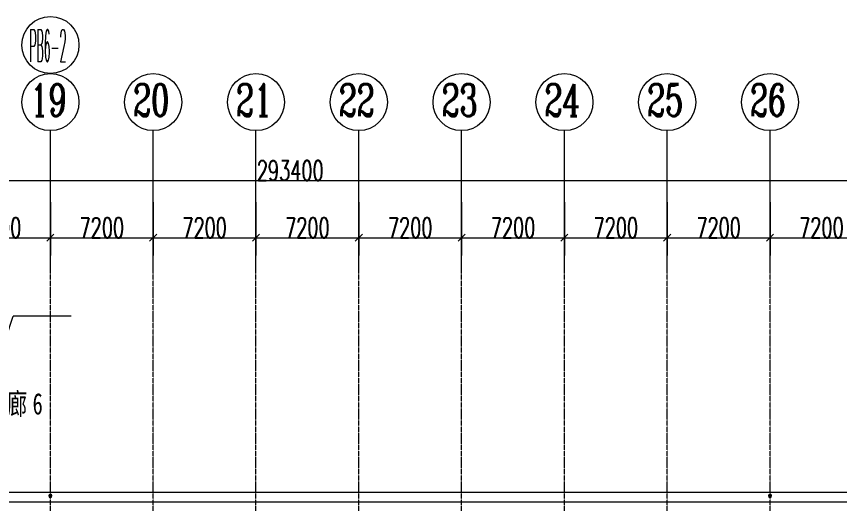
# Model space of a CAD drawing. Header units: millimetres. Extents: x -30000 to 430621, y -31706 to 192400.
# Drawn here: x 127225 to 184869, y 158275 to 192400 of the extents above; entities that cross this region are included whole.
import ezdxf

# ---------------------------------------------------------------- set-up
doc = ezdxf.new("R2010")
doc.units = ezdxf.units.MM
doc.linetypes.add('轴网线', pattern=[22.04, 18.38, -1.83, 0, -1.83])
doc.layers.get('0').update_dxf_attribs({"color": 8})
doc.layers.get('Defpoints').update_dxf_attribs({"color": 8})
for name, color, linetype, lineweight in [('A-ANNO-DIMS', 8, 'Continuous', 9), ('A-ANNO-NOTE', 8, 'Continuous', 5), ('A-DETL-GENF', 8, 'Continuous', 18), ('A-WALL-FNSH', 8, 'Continuous', 9), ('G-ANNO-TEXT', 8, 'Continuous', 9), ('P-PIPE', 8, 'Continuous', 5), ('S-GRID', 8, 'Continuous', 9), ('S-GRID-IDEN', 8, 'Continuous', 9)]:
    doc.layers.add(name, color=color, linetype=linetype, lineweight=lineweight)
doc.styles.add('RomanC_1', font='romanc__.ttf', dxfattribs={"width": 0.65, "height": 2250})
doc.styles.add('RomanC_2', font='romanc__.ttf', dxfattribs={"width": 0.25, "height": 2250})
doc.styles.add('RomanD_4', font='romand__.ttf', dxfattribs={"width": 0.65, "height": 1400})
doc.styles.add('仿宋_2', font='simfang.ttf', dxfattribs={"width": 0.7, "height": 1500})
doc.dimstyles.new('第一_二道尺寸线', dxfattribs={"dimscale": 304.8, "dimtxt": 1405.004626, "dimasz": 1.64042, "dimexe": 4.10105, "dimexo": 0.0625, "dimgap": 0, "dimtad": 1, "dimdec": 0, "dimzin": 0, "dimdsep": 46, "dimtxsty": 'RomanD_4', "dimblk1": 'OBLIQUE', "dimblk2": 'OBLIQUE', "dimsah": 1, "dimcen": 0.09, "dimazin": 0, "dimtfac": 1, "dimtdec": 4, "dimtix": 1, "dimtmove": 0, "dimatfit": 3, "dimfxl": 8.2021, "dimfxlon": 1, "dimtvp": 1, "dimtolj": 1, "dimtzin": 0, "dimlwd": 18, "dimlwe": 18, "dimarcsym": 2})

# ---------------------------------------------------------------- blocks, each defined once
blk = doc.blocks.new('X-AR-F3-00-W-002_HLP2_rvt-1-LAY-4F-1_500-A')
at = {"layer": 'P-PIPE', "color": 96, "true_color": 0x007f00}
for centre, start, end in [((129600, 158811), 0, 180), ((129600, 158811), 180, 0), ((180000, 158811), 0, 180), ((180000, 158811), 180, 0)]:
    blk.add_arc(centre, 110, start, end, dxfattribs=at)
blk = doc.blocks.new('剖切号 - 剖切号-930164-LAY-4F-1_500-A')
at = {"layer": 'A-DETL-GENF', "color": 91, "lineweight": 5, "true_color": 0x77ff77}
for p, q in [((0, 5050), (0, 1000)), ((1500, 500), (0, 1000)), ((1500, 500), (-1500, -500)), ((-1500, -500), (0, -1000)), ((0, -1000), (0, -5050))]:
    blk.add_line(p, q, dxfattribs=at)
blk = doc.blocks.new('X-AR-F3-00-W-003_HLP2_rvt-1-LAY-4F-1_500-A')
at = {"color": 91, "lineweight": 5, "true_color": 0x77ff77, "rotation": 269.9999999999998}
blk.add_blockref('剖切号 - 剖切号-930164-LAY-4F-1_500-A', (126000, 171400), dxfattribs=at)
at = {"layer": 'G-ANNO-TEXT', "color": 8, "lineweight": 15, "true_color": 0x777777, "char_height": 1500, "attachment_point": 1, "style": '仿宋_2'}
for s, insert, width in [('管廊', (125112, 166014), 3928.27), ('\\f仿宋|b0|i0|c134|p49|;\\W.7;6', (128353, 166014), 982.07)]:
    blk.add_mtext(s, dxfattribs=dict(at, insert=insert, width=width))
blk = doc.blocks.new('轴网 - 宽度系数 0_65-670068-LAY-4F-1_500-A')
at = {"layer": 'S-GRID-IDEN'}
blk.add_circle((0, 0), 4, dxfattribs=at)
blk = doc.blocks.new('_Oblique')
at = {"color": 0, "linetype": 'ByBlock', "lineweight": -2}
blk.add_line((-0.5, -0.5), (0.5, 0.5), dxfattribs=at)
blk = doc.blocks.new('DIMBLOCK49-LAY-4F-1_500-A')
at = {"layer": 'A-ANNO-DIMS', "color": 0, "lineweight": 18, "transparency": 16777216}
for p, q in [((122400, 179380.95), (122400, 175650)), ((129600, 179380.95), (129600, 175650)), ((122400, 176900), (129600, 176900))]:
    blk.add_line(p, q, dxfattribs=at)
at = {"layer": 'Defpoints', "color": 0, "transparency": 16777216}
for p in [(122400, 179400), (129600, 179400), (129600, 176900)]:
    blk.add_point(p, dxfattribs=at)
at = {"layer": 'A-ANNO-DIMS', "color": 0, "lineweight": 18, "transparency": 16777216, "xscale": 500.0000000000001, "yscale": 500.0000000000001, "zscale": 500.0000000000001, "rotation": 180}
blk.add_blockref('_Oblique', (122400, 176900), dxfattribs=at)
at = {"layer": 'A-ANNO-DIMS', "color": 0, "lineweight": 18, "transparency": 16777216, "xscale": 500.0000000000001, "yscale": 500.0000000000001, "zscale": 500.0000000000001}
blk.add_blockref('_Oblique', (129600, 176900), dxfattribs=at)
at = {"layer": 'A-ANNO-DIMS', "color": 0, "lineweight": 18, "transparency": 16777216, "insert": (126000, 177600), "char_height": 1400, "width": 3890.782, "attachment_point": 5, "style": 'RomanD_4'}
blk.add_mtext('\\A1;7200', dxfattribs=at)
blk = doc.blocks.new('DIMBLOCK50-LAY-4F-1_500-A')
at = {"layer": 'A-ANNO-DIMS', "color": 0, "lineweight": 18, "transparency": 16777216}
for p, q in [((129600, 179380.95), (129600, 175650)), ((136800, 179380.95), (136800, 175650)), ((129600, 176900), (136800, 176900))]:
    blk.add_line(p, q, dxfattribs=at)
at = {"layer": 'Defpoints', "color": 0, "transparency": 16777216}
for p in [(129600, 179400), (136800, 179400), (136800, 176900)]:
    blk.add_point(p, dxfattribs=at)
at = {"layer": 'A-ANNO-DIMS', "color": 0, "lineweight": 18, "transparency": 16777216, "xscale": 500.0000000000001, "yscale": 500.0000000000001, "zscale": 500.0000000000001, "rotation": 180}
blk.add_blockref('_Oblique', (129600, 176900), dxfattribs=at)
at = {"layer": 'A-ANNO-DIMS', "color": 0, "lineweight": 18, "transparency": 16777216, "xscale": 500.0000000000001, "yscale": 500.0000000000001, "zscale": 500.0000000000001}
blk.add_blockref('_Oblique', (136800, 176900), dxfattribs=at)
at = {"layer": 'A-ANNO-DIMS', "color": 0, "lineweight": 18, "transparency": 16777216, "insert": (133200, 177600), "char_height": 1400, "width": 3890.782, "attachment_point": 5, "style": 'RomanD_4'}
blk.add_mtext('\\A1;7200', dxfattribs=at)
blk = doc.blocks.new('DIMBLOCK51-LAY-4F-1_500-A')
at = {"layer": 'A-ANNO-DIMS', "color": 0, "lineweight": 18, "transparency": 16777216}
for p, q in [((136800, 179380.95), (136800, 175650)), ((144000, 179380.95), (144000, 175650)), ((136800, 176900), (144000, 176900))]:
    blk.add_line(p, q, dxfattribs=at)
at = {"layer": 'Defpoints', "color": 0, "transparency": 16777216}
for p in [(136800, 179400), (144000, 179400), (144000, 176900)]:
    blk.add_point(p, dxfattribs=at)
at = {"layer": 'A-ANNO-DIMS', "color": 0, "lineweight": 18, "transparency": 16777216, "xscale": 500.0000000000001, "yscale": 500.0000000000001, "zscale": 500.0000000000001, "rotation": 180}
blk.add_blockref('_Oblique', (136800, 176900), dxfattribs=at)
at = {"layer": 'A-ANNO-DIMS', "color": 0, "lineweight": 18, "transparency": 16777216, "xscale": 500.0000000000001, "yscale": 500.0000000000001, "zscale": 500.0000000000001}
blk.add_blockref('_Oblique', (144000, 176900), dxfattribs=at)
at = {"layer": 'A-ANNO-DIMS', "color": 0, "lineweight": 18, "transparency": 16777216, "insert": (140400, 177600), "char_height": 1400, "width": 3890.782, "attachment_point": 5, "style": 'RomanD_4'}
blk.add_mtext('\\A1;7200', dxfattribs=at)
blk = doc.blocks.new('DIMBLOCK52-LAY-4F-1_500-A')
at = {"layer": 'A-ANNO-DIMS', "color": 0, "lineweight": 18, "transparency": 16777216}
for p, q in [((144000, 179380.95), (144000, 175650)), ((151200, 179380.95), (151200, 175650)), ((144000, 176900), (151200, 176900))]:
    blk.add_line(p, q, dxfattribs=at)
at = {"layer": 'Defpoints', "color": 0, "transparency": 16777216}
for p in [(144000, 179400), (151200, 179400), (151200, 176900)]:
    blk.add_point(p, dxfattribs=at)
at = {"layer": 'A-ANNO-DIMS', "color": 0, "lineweight": 18, "transparency": 16777216, "xscale": 500.0000000000001, "yscale": 500.0000000000001, "zscale": 500.0000000000001, "rotation": 180}
blk.add_blockref('_Oblique', (144000, 176900), dxfattribs=at)
at = {"layer": 'A-ANNO-DIMS', "color": 0, "lineweight": 18, "transparency": 16777216, "xscale": 500.0000000000001, "yscale": 500.0000000000001, "zscale": 500.0000000000001}
blk.add_blockref('_Oblique', (151200, 176900), dxfattribs=at)
at = {"layer": 'A-ANNO-DIMS', "color": 0, "lineweight": 18, "transparency": 16777216, "insert": (147600, 177600), "char_height": 1400, "width": 3890.782, "attachment_point": 5, "style": 'RomanD_4'}
blk.add_mtext('\\A1;7200', dxfattribs=at)
blk = doc.blocks.new('DIMBLOCK53-LAY-4F-1_500-A')
at = {"layer": 'A-ANNO-DIMS', "color": 0, "lineweight": 18, "transparency": 16777216}
for p, q in [((151200, 179380.95), (151200, 175650)), ((158400, 179380.95), (158400, 175650)), ((151200, 176900), (158400, 176900))]:
    blk.add_line(p, q, dxfattribs=at)
at = {"layer": 'Defpoints', "color": 0, "transparency": 16777216}
for p in [(151200, 179400), (158400, 179400), (158400, 176900)]:
    blk.add_point(p, dxfattribs=at)
at = {"layer": 'A-ANNO-DIMS', "color": 0, "lineweight": 18, "transparency": 16777216, "xscale": 500.0000000000001, "yscale": 500.0000000000001, "zscale": 500.0000000000001, "rotation": 180}
blk.add_blockref('_Oblique', (151200, 176900), dxfattribs=at)
at = {"layer": 'A-ANNO-DIMS', "color": 0, "lineweight": 18, "transparency": 16777216, "xscale": 500.0000000000001, "yscale": 500.0000000000001, "zscale": 500.0000000000001}
blk.add_blockref('_Oblique', (158400, 176900), dxfattribs=at)
at = {"layer": 'A-ANNO-DIMS', "color": 0, "lineweight": 18, "transparency": 16777216, "insert": (154800, 177600), "char_height": 1400, "width": 3890.782, "attachment_point": 5, "style": 'RomanD_4'}
blk.add_mtext('\\A1;7200', dxfattribs=at)
blk = doc.blocks.new('DIMBLOCK54-LAY-4F-1_500-A')
at = {"layer": 'A-ANNO-DIMS', "color": 0, "lineweight": 18, "transparency": 16777216}
for p, q in [((158400, 179380.95), (158400, 175650)), ((165600, 179380.95), (165600, 175650)), ((158400, 176900), (165600, 176900))]:
    blk.add_line(p, q, dxfattribs=at)
at = {"layer": 'Defpoints', "color": 0, "transparency": 16777216}
for p in [(158400, 179400), (165600, 179400), (165600, 176900)]:
    blk.add_point(p, dxfattribs=at)
at = {"layer": 'A-ANNO-DIMS', "color": 0, "lineweight": 18, "transparency": 16777216, "xscale": 500.0000000000001, "yscale": 500.0000000000001, "zscale": 500.0000000000001, "rotation": 180}
blk.add_blockref('_Oblique', (158400, 176900), dxfattribs=at)
at = {"layer": 'A-ANNO-DIMS', "color": 0, "lineweight": 18, "transparency": 16777216, "xscale": 500.0000000000001, "yscale": 500.0000000000001, "zscale": 500.0000000000001}
blk.add_blockref('_Oblique', (165600, 176900), dxfattribs=at)
at = {"layer": 'A-ANNO-DIMS', "color": 0, "lineweight": 18, "transparency": 16777216, "insert": (162000, 177600), "char_height": 1400, "width": 3890.782, "attachment_point": 5, "style": 'RomanD_4'}
blk.add_mtext('\\A1;7200', dxfattribs=at)
blk = doc.blocks.new('DIMBLOCK55-LAY-4F-1_500-A')
at = {"layer": 'A-ANNO-DIMS', "color": 0, "lineweight": 18, "transparency": 16777216}
for p, q in [((165600, 179380.95), (165600, 175650)), ((172800, 179380.95), (172800, 175650)), ((165600, 176900), (172800, 176900))]:
    blk.add_line(p, q, dxfattribs=at)
at = {"layer": 'Defpoints', "color": 0, "transparency": 16777216}
for p in [(165600, 179400), (172800, 179400), (172800, 176900)]:
    blk.add_point(p, dxfattribs=at)
at = {"layer": 'A-ANNO-DIMS', "color": 0, "lineweight": 18, "transparency": 16777216, "xscale": 500.0000000000001, "yscale": 500.0000000000001, "zscale": 500.0000000000001, "rotation": 180}
blk.add_blockref('_Oblique', (165600, 176900), dxfattribs=at)
at = {"layer": 'A-ANNO-DIMS', "color": 0, "lineweight": 18, "transparency": 16777216, "xscale": 500.0000000000001, "yscale": 500.0000000000001, "zscale": 500.0000000000001}
blk.add_blockref('_Oblique', (172800, 176900), dxfattribs=at)
at = {"layer": 'A-ANNO-DIMS', "color": 0, "lineweight": 18, "transparency": 16777216, "insert": (169200, 177600), "char_height": 1400, "width": 3890.782, "attachment_point": 5, "style": 'RomanD_4'}
blk.add_mtext('\\A1;7200', dxfattribs=at)
blk = doc.blocks.new('DIMBLOCK56-LAY-4F-1_500-A')
at = {"layer": 'A-ANNO-DIMS', "color": 0, "lineweight": 18, "transparency": 16777216}
for p, q in [((172800, 179380.95), (172800, 175650)), ((180000, 179380.95), (180000, 175650)), ((172800, 176900), (180000, 176900))]:
    blk.add_line(p, q, dxfattribs=at)
at = {"layer": 'Defpoints', "color": 0, "transparency": 16777216}
for p in [(172800, 179400), (180000, 179400), (180000, 176900)]:
    blk.add_point(p, dxfattribs=at)
at = {"layer": 'A-ANNO-DIMS', "color": 0, "lineweight": 18, "transparency": 16777216, "xscale": 500.0000000000001, "yscale": 500.0000000000001, "zscale": 500.0000000000001, "rotation": 180}
blk.add_blockref('_Oblique', (172800, 176900), dxfattribs=at)
at = {"layer": 'A-ANNO-DIMS', "color": 0, "lineweight": 18, "transparency": 16777216, "xscale": 500.0000000000001, "yscale": 500.0000000000001, "zscale": 500.0000000000001}
blk.add_blockref('_Oblique', (180000, 176900), dxfattribs=at)
at = {"layer": 'A-ANNO-DIMS', "color": 0, "lineweight": 18, "transparency": 16777216, "insert": (176400, 177600), "char_height": 1400, "width": 3890.782, "attachment_point": 5, "style": 'RomanD_4'}
blk.add_mtext('\\A1;7200', dxfattribs=at)
blk = doc.blocks.new('DIMBLOCK57-LAY-4F-1_500-A')
at = {"layer": 'A-ANNO-DIMS', "color": 0, "lineweight": 18, "transparency": 16777216}
for p, q in [((180000, 179380.95), (180000, 175650)), ((187200, 179380.95), (187200, 175650)), ((180000, 176900), (187200, 176900))]:
    blk.add_line(p, q, dxfattribs=at)
at = {"layer": 'Defpoints', "color": 0, "transparency": 16777216}
for p in [(180000, 179400), (187200, 179400), (187200, 176900)]:
    blk.add_point(p, dxfattribs=at)
at = {"layer": 'A-ANNO-DIMS', "color": 0, "lineweight": 18, "transparency": 16777216, "xscale": 500.0000000000001, "yscale": 500.0000000000001, "zscale": 500.0000000000001, "rotation": 180}
blk.add_blockref('_Oblique', (180000, 176900), dxfattribs=at)
at = {"layer": 'A-ANNO-DIMS', "color": 0, "lineweight": 18, "transparency": 16777216, "xscale": 500.0000000000001, "yscale": 500.0000000000001, "zscale": 500.0000000000001}
blk.add_blockref('_Oblique', (187200, 176900), dxfattribs=at)
at = {"layer": 'A-ANNO-DIMS', "color": 0, "lineweight": 18, "transparency": 16777216, "insert": (183600, 177600), "char_height": 1400, "width": 3890.782, "attachment_point": 5, "style": 'RomanD_4'}
blk.add_mtext('\\A1;7200', dxfattribs=at)
blk = doc.blocks.new('DIMBLOCK98-LAY-4F-1_500-A')
at = {"layer": 'A-ANNO-DIMS', "color": 0, "lineweight": 18, "transparency": 16777216}
for p, q in [((-300, 178419.05), (-300, 182150)), ((293100, 178419.05), (293100, 182150)), ((-300, 180900), (293100, 180900))]:
    blk.add_line(p, q, dxfattribs=at)
at = {"layer": 'Defpoints', "color": 0, "transparency": 16777216}
for p in [(293100, 180900), (-300, 178400), (293100, 178400)]:
    blk.add_point(p, dxfattribs=at)
at = {"layer": 'A-ANNO-DIMS', "color": 0, "lineweight": 18, "transparency": 16777216, "xscale": 500.0000000000001, "yscale": 500.0000000000001, "zscale": 500.0000000000001, "rotation": 180}
blk.add_blockref('_Oblique', (-300, 180900), dxfattribs=at)
at = {"layer": 'A-ANNO-DIMS', "color": 0, "lineweight": 18, "transparency": 16777216, "xscale": 500.0000000000001, "yscale": 500.0000000000001, "zscale": 500.0000000000001}
blk.add_blockref('_Oblique', (293100, 180900), dxfattribs=at)
at = {"layer": 'A-ANNO-DIMS', "color": 0, "lineweight": 18, "transparency": 16777216, "insert": (146400, 181600), "char_height": 1400, "width": 5836.1731, "attachment_point": 5, "style": 'RomanD_4'}
blk.add_mtext('\\A1;293400', dxfattribs=at)
blk = doc.blocks.new('临时单轴号 - 临时标记-下-5mm-4768052-LAY-4F-1_500-A')
at = {"layer": 'A-ANNO-NOTE', "lineweight": 18}
blk.add_circle((0, 12), 4, dxfattribs=at)

msp = doc.modelspace()

# ---------------------------------------------------------------- linework, layer by layer
at = {"layer": 'A-WALL-FNSH', "lineweight": 5}
for p, q in [((252200, 159050), (-300, 159050)), ((0, 158400), (244925, 158400))]:
    msp.add_line(p, q, dxfattribs=at)
at = {"layer": 'S-GRID'}
for p, q in [((129600, 174400), (129600, 184400)), ((136800, 174400), (136800, 184400)), ((144000, 174400), (144000, 184400)), ((151200, 174400), (151200, 184400)), ((158400, 174400), (158400, 184400)), ((165600, 174400), (165600, 184400)), ((172800, 174400), (172800, 184400)), ((180000, 174400), (180000, 184400))]:
    msp.add_line(p, q, dxfattribs=at)
at = {"layer": 'S-GRID', "linetype": '轴网线'}
for p, q in [((129600, -17706.2), (129600, 174400)), ((136800, -17706.2), (136800, 174400)), ((144000, -17706.2), (144000, 174400)), ((151200, -17706.2), (151200, 174400)), ((158400, -17706.2), (158400, 174400)), ((165600, -17706.2), (165600, 174400)), ((172800, -17706.2), (172800, 174400)), ((180000, -17706.2), (180000, 174400)), ((-16000, 158400), (308800, 158400))]:
    msp.add_line(p, q, dxfattribs=at)

# ---------------------------------------------------------------- block references
at = {"lineweight": 5}
for name in ['X-AR-F3-00-W-003_HLP2_rvt-1-LAY-4F-1_500-A', 'X-AR-F3-00-W-002_HLP2_rvt-1-LAY-4F-1_500-A']:
    msp.add_blockref(name, (0, 0), dxfattribs=at)
at = {"layer": 'A-ANNO-NOTE', "lineweight": 18, "xscale": 500, "yscale": 500, "zscale": 500}
msp.add_blockref('临时单轴号 - 临时标记-下-5mm-4768052-LAY-4F-1_500-A', (129600, 184400), dxfattribs=at)
at = {"layer": 'S-GRID-IDEN', "xscale": 499.9999999999995, "yscale": 499.9999999999995, "zscale": 499.9999999999995}
for p in [(129600, 186400), (136800, 186400), (144000, 186400), (151200, 186400), (158400, 186400), (165600, 186400), (172800, 186400), (180000, 186400)]:
    msp.add_blockref('轴网 - 宽度系数 0_65-670068-LAY-4F-1_500-A', p, dxfattribs=at)

# ---------------------------------------------------------------- texts
at = {"layer": 'A-ANNO-NOTE', "lineweight": 9, "insert": (128119.5, 191475), "char_height": 2250, "width": 3537.446, "attachment_point": 1, "style": 'RomanC_2'}
msp.add_mtext('PB6-2', dxfattribs=at)
at = {"layer": 'S-GRID-IDEN', "char_height": 2250, "width": 3335.02, "attachment_point": 1, "style": 'RomanC_1'}
for s, insert in [('19', (128205.5, 187664.7)), ('20', (135405.5, 187664.7)), ('21', (142605.5, 187664.7)), ('22', (149805.5, 187664.7)), ('23', (157005.5, 187664.7)), ('24', (164205.5, 187664.7)), ('25', (171405.5, 187664.7)), ('26', (178605.5, 187664.7))]:
    msp.add_mtext(s, dxfattribs=dict(at, insert=insert))

# ---------------------------------------------------------------- dimensions: what is measured, and where the dimension line sits
at = {"layer": 'A-ANNO-DIMS', "lineweight": 18}
for base, p1, p2, override, picture, middle in [((293100, 180900), (-300, 178400), (293100, 178400), {"dimpost": '<>', "dimfxl": 293400}, 'DIMBLOCK98-LAY-4F-1_500-A', (146400, 181600)), ((129600, 176900), (122400, 179400), (129600, 179400), {"dimpost": '<>', "dimfxl": 7200}, 'DIMBLOCK49-LAY-4F-1_500-A', (126000, 177600)), ((136800, 176900), (129600, 179400), (136800, 179400), {"dimpost": '<>', "dimfxl": 7200}, 'DIMBLOCK50-LAY-4F-1_500-A', (133200, 177600)), ((144000, 176900), (136800, 179400), (144000, 179400), {"dimpost": '<>', "dimfxl": 7200}, 'DIMBLOCK51-LAY-4F-1_500-A', (140400, 177600)), ((151200, 176900), (144000, 179400), (151200, 179400), {"dimpost": '<>', "dimfxl": 7200}, 'DIMBLOCK52-LAY-4F-1_500-A', (147600, 177600)), ((158400, 176900), (151200, 179400), (158400, 179400), {"dimpost": '<>', "dimfxl": 7200}, 'DIMBLOCK53-LAY-4F-1_500-A', (154800, 177600)), ((165600, 176900), (158400, 179400), (165600, 179400), {"dimpost": '<>', "dimfxl": 7200}, 'DIMBLOCK54-LAY-4F-1_500-A', (162000, 177600)), ((172800, 176900), (165600, 179400), (172800, 179400), {"dimpost": '<>', "dimfxl": 7200}, 'DIMBLOCK55-LAY-4F-1_500-A', (169200, 177600)), ((180000, 176900), (172800, 179400), (180000, 179400), {"dimpost": '<>', "dimfxl": 7200}, 'DIMBLOCK56-LAY-4F-1_500-A', (176400, 177600)), ((187200, 176900), (180000, 179400), (187200, 179400), {"dimpost": '<>', "dimfxl": 7200}, 'DIMBLOCK57-LAY-4F-1_500-A', (183600, 177600))]:
    dim = msp.add_linear_dim(base=base, p1=p1, p2=p2, dimstyle='第一_二道尺寸线', override=override, dxfattribs=at)
    dim.commit()
    dim.dimension.update_dxf_attribs({"geometry": picture, "text_midpoint": middle})

doc.saveas('drawing.dxf')
